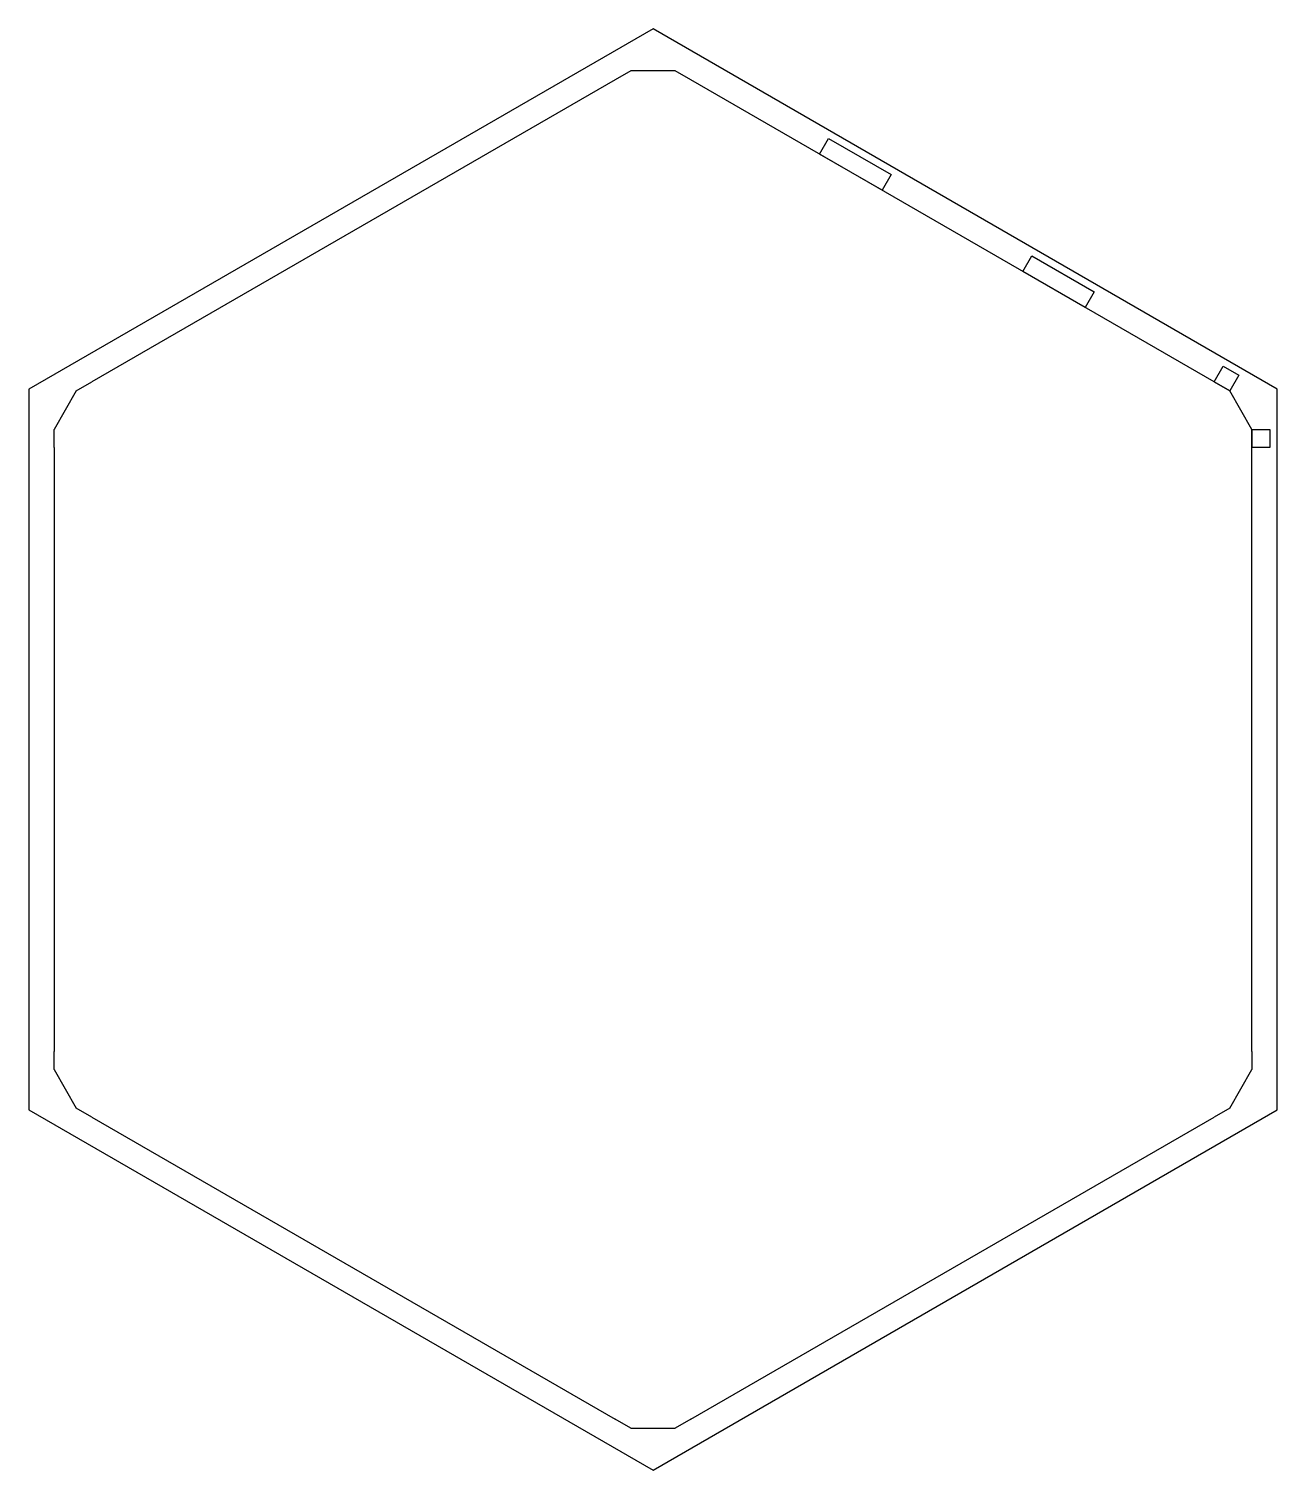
# Model space of a CAD drawing. Header units: millimetres. Extents: x -87 to 87, y -100 to 100.
import ezdxf

# ---------------------------------------------------------------- set-up
doc = ezdxf.new("R2010")
doc.units = ezdxf.units.MM
doc.layers.get('0').update_dxf_attribs({"linetype": 'CONTINUOUS'})

msp = doc.modelspace()

# ---------------------------------------------------------------- linework, layer by layer
for p, q in [((-3.08, 94.18), (-5.25, 92.93)), ((3.08, 94.18), (-3.08, 94.18)), ((5.25, 92.93), (3.08, 94.18)), ((-5.25, 92.93), (-77.86, 51.01)), ((77.86, 51.01), (5.25, 92.93)), ((-80.02, 49.76), (-77.86, 51.01)), ((77.86, 51.01), (80.02, 49.76)), ((-80.02, 49.76), (-83.1, 44.42)), ((83.1, 44.42), (80.02, 49.76)), ((-83.1, 41.92), (-83.1, 44.42)), ((83.1, 44.42), (83.1, 41.92)), ((-83.1, 41.92), (-83.1, -41.92)), ((83.1, -41.92), (83.1, 41.92)), ((-83.1, -44.42), (-83.1, -41.92)), ((83.1, -41.92), (83.1, -44.42)), ((-83.1, -44.42), (-80.02, -49.76)), ((80.02, -49.76), (83.1, -44.42)), ((-77.86, -51.01), (-80.02, -49.76)), ((80.02, -49.76), (77.86, -51.01)), ((-77.86, -51.01), (-5.25, -92.93)), ((5.25, -92.93), (77.86, -51.01)), ((-3.08, -94.18), (-5.25, -92.93)), ((5.25, -92.93), (3.08, -94.18)), ((-3.08, -94.18), (3.08, -94.18))]:
    msp.add_line(p, q)
for points in [[(-86.6, 50), (-86.6, -50), (0, -100), (86.6, -50), (86.6, 50), (0, 100)], [(31.78, 77.61), (23.12, 82.61), (24.37, 84.77), (33.03, 79.77)], [(59.98, 61.33), (51.32, 66.33), (52.57, 68.49), (61.23, 63.49)], [(79.11, 53.17), (81.27, 51.92), (80.02, 49.76), (77.86, 51.01)], [(85.6, 44.42), (85.6, 41.92), (83.1, 41.92), (83.1, 44.42)]]:
    msp.add_lwpolyline(points, close=True)

doc.saveas('drawing.dxf')
